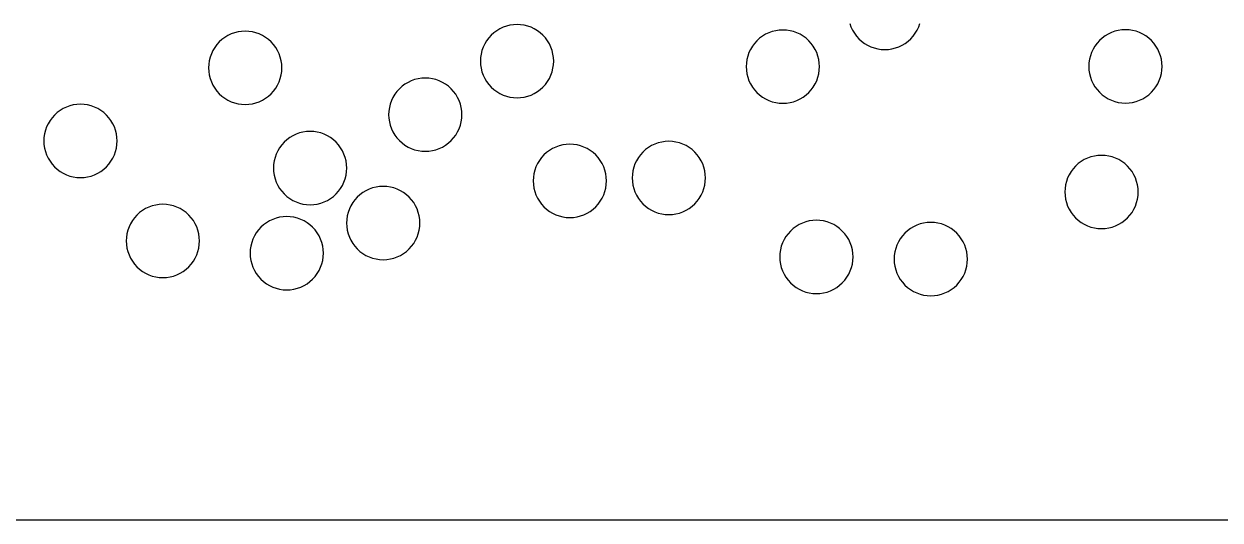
# Model space of a CAD drawing. Header units: millimetres. Extents: x 0 to 406, y 0 to 84.
# Drawn here: x 189.93 to 238.88, y 0 to 20.31 of the extents above; entities that cross this region are included whole.
import ezdxf

# ---------------------------------------------------------------- set-up
doc = ezdxf.new("R2010")
doc.units = ezdxf.units.MM

msp = doc.modelspace()

# ---------------------------------------------------------------- linework, layer by layer
at = {"color": 0}
for points in [[(0, 0), (0, 83.82), (406.4, 83.82), (406.4, 0), (0, 0)], [(211.168, 17.72), (211.267, 17.829), (211.354, 17.948), (211.43, 18.074), (211.493, 18.207), (211.543, 18.345), (211.578, 18.488), (211.6, 18.634), (211.607, 18.781), (211.6, 18.928), (211.578, 19.074), (211.543, 19.216), (211.493, 19.355), (211.43, 19.488), (211.354, 19.614), (211.267, 19.732), (211.168, 19.842), (211.059, 19.94), (210.941, 20.028), (210.814, 20.104), (210.681, 20.167), (210.543, 20.216), (210.4, 20.252), (210.254, 20.274), (210.107, 20.281), (209.96, 20.274), (209.815, 20.252), (209.672, 20.216), (209.533, 20.167), (209.4, 20.104), (209.274, 20.028), (209.156, 19.94), (209.047, 19.842), (208.948, 19.732), (208.86, 19.614), (208.784, 19.488), (208.721, 19.355), (208.672, 19.216), (208.636, 19.074), (208.614, 18.928), (208.607, 18.781), (208.614, 18.634), (208.636, 18.488), (208.672, 18.345), (208.721, 18.207), (208.784, 18.074), (208.86, 17.948), (208.948, 17.829), (209.047, 17.72), (209.156, 17.621), (209.274, 17.534), (209.4, 17.458), (209.533, 17.395), (209.672, 17.345), (209.815, 17.31), (209.96, 17.288), (210.107, 17.281), (210.254, 17.288), (210.4, 17.31), (210.543, 17.345), (210.681, 17.395), (210.814, 17.458), (210.941, 17.534), (211.059, 17.621), (211.168, 17.72)], [(223.724, 20.321), (223.773, 20.182), (223.836, 20.049), (223.912, 19.923), (224, 19.805), (224.099, 19.696), (224.208, 19.597), (224.326, 19.509), (224.452, 19.433), (224.585, 19.371), (224.724, 19.321), (224.867, 19.285), (225.012, 19.264), (225.159, 19.256), (225.306, 19.264), (225.452, 19.285), (225.595, 19.321), (225.733, 19.371), (225.866, 19.433), (225.993, 19.509), (226.111, 19.597), (226.22, 19.696)], [(226.22, 19.696), (226.319, 19.805), (226.406, 19.923), (226.482, 20.049), (226.545, 20.182), (226.595, 20.321)], [(200.043, 17.448), (200.142, 17.557), (200.23, 17.675), (200.305, 17.801), (200.368, 17.934), (200.418, 18.073), (200.454, 18.216), (200.475, 18.361), (200.482, 18.508), (200.475, 18.655), (200.454, 18.801), (200.418, 18.944), (200.368, 19.082), (200.305, 19.215), (200.23, 19.342), (200.142, 19.46), (200.043, 19.569), (199.934, 19.668), (199.816, 19.755), (199.69, 19.831), (199.556, 19.894), (199.418, 19.944), (199.275, 19.979), (199.129, 20.001), (198.982, 20.008), (198.835, 20.001), (198.69, 19.979), (198.547, 19.944), (198.408, 19.894), (198.275, 19.831), (198.149, 19.755), (198.031, 19.668), (197.922, 19.569), (197.823, 19.46), (197.735, 19.342), (197.66, 19.215), (197.597, 19.082), (197.547, 18.944), (197.511, 18.801), (197.49, 18.655), (197.482, 18.508), (197.49, 18.361), (197.511, 18.216), (197.547, 18.073), (197.597, 17.934), (197.66, 17.801), (197.735, 17.675), (197.823, 17.557), (197.922, 17.448), (198.031, 17.349), (198.149, 17.261), (198.275, 17.185), (198.408, 17.122), (198.547, 17.073), (198.69, 17.037), (198.835, 17.016), (198.982, 17.008), (199.129, 17.016), (199.275, 17.037), (199.418, 17.073), (199.556, 17.122), (199.69, 17.185), (199.816, 17.261), (199.934, 17.349), (200.043, 17.448)], [(222.046, 17.496), (222.144, 17.605), (222.232, 17.723), (222.308, 17.849), (222.371, 17.982), (222.42, 18.121), (222.456, 18.264), (222.478, 18.409), (222.485, 18.556), (222.478, 18.703), (222.456, 18.849), (222.42, 18.992), (222.371, 19.13), (222.308, 19.263), (222.232, 19.39), (222.144, 19.508), (222.046, 19.617), (221.936, 19.716), (221.818, 19.803), (221.692, 19.879), (221.559, 19.942), (221.42, 19.992), (221.278, 20.027), (221.132, 20.049), (220.985, 20.056), (220.838, 20.049), (220.692, 20.027), (220.549, 19.992), (220.411, 19.942), (220.278, 19.879), (220.152, 19.803), (220.033, 19.716), (219.924, 19.617), (219.825, 19.508), (219.738, 19.39), (219.662, 19.263), (219.599, 19.13), (219.549, 18.992), (219.514, 18.849), (219.492, 18.703), (219.485, 18.556), (219.492, 18.409), (219.514, 18.264), (219.549, 18.121), (219.599, 17.982), (219.662, 17.849), (219.738, 17.723), (219.825, 17.605), (219.924, 17.496), (220.033, 17.397), (220.152, 17.309), (220.278, 17.233), (220.411, 17.17), (220.549, 17.121), (220.692, 17.085), (220.838, 17.063), (220.985, 17.056), (221.132, 17.063), (221.278, 17.085), (221.42, 17.121), (221.559, 17.17), (221.692, 17.233), (221.818, 17.309), (221.936, 17.397), (222.046, 17.496)], [(236.067, 17.506), (236.166, 17.615), (236.253, 17.733), (236.329, 17.859), (236.392, 17.992), (236.442, 18.131), (236.477, 18.274), (236.499, 18.419), (236.506, 18.566), (236.499, 18.713), (236.477, 18.859), (236.442, 19.002), (236.392, 19.14), (236.329, 19.273), (236.253, 19.4), (236.166, 19.518), (236.067, 19.627), (235.958, 19.726), (235.84, 19.813), (235.713, 19.889), (235.58, 19.952), (235.442, 20.002), (235.299, 20.037), (235.153, 20.059), (235.006, 20.066), (234.859, 20.059), (234.714, 20.037), (234.571, 20.002), (234.432, 19.952), (234.299, 19.889), (234.173, 19.813), (234.055, 19.726), (233.945, 19.627), (233.847, 19.518), (233.759, 19.4), (233.683, 19.273), (233.62, 19.14), (233.571, 19.002), (233.535, 18.859), (233.513, 18.713), (233.506, 18.566), (233.513, 18.419), (233.535, 18.274), (233.571, 18.131), (233.62, 17.992), (233.683, 17.859), (233.759, 17.733), (233.847, 17.615), (233.945, 17.506), (234.055, 17.407), (234.173, 17.319), (234.299, 17.243), (234.432, 17.18), (234.571, 17.131), (234.714, 17.095), (234.859, 17.073), (235.006, 17.066), (235.153, 17.073), (235.299, 17.095), (235.442, 17.131), (235.58, 17.18), (235.713, 17.243), (235.84, 17.319), (235.958, 17.407), (236.067, 17.506)], [(207.413, 15.53), (207.512, 15.64), (207.599, 15.758), (207.675, 15.884), (207.738, 16.017), (207.787, 16.156), (207.823, 16.298), (207.845, 16.444), (207.852, 16.591), (207.845, 16.738), (207.823, 16.884), (207.787, 17.027), (207.738, 17.165), (207.675, 17.298), (207.599, 17.424), (207.512, 17.543), (207.413, 17.652), (207.304, 17.751), (207.185, 17.838), (207.059, 17.914), (206.926, 17.977), (206.787, 18.027), (206.645, 18.062), (206.499, 18.084), (206.352, 18.091), (206.205, 18.084), (206.059, 18.062), (205.917, 18.027), (205.778, 17.977), (205.645, 17.914), (205.519, 17.838), (205.4, 17.751), (205.291, 17.652), (205.192, 17.543), (205.105, 17.424), (205.029, 17.298), (204.966, 17.165), (204.917, 17.027), (204.881, 16.884), (204.859, 16.738), (204.852, 16.591), (204.859, 16.444), (204.881, 16.298), (204.917, 16.156), (204.966, 16.017), (205.029, 15.884), (205.105, 15.758), (205.192, 15.64), (205.291, 15.53), (205.4, 15.432), (205.519, 15.344), (205.645, 15.268), (205.778, 15.205), (205.917, 15.156), (206.059, 15.12), (206.205, 15.098), (206.352, 15.091), (206.499, 15.098), (206.645, 15.12), (206.787, 15.156), (206.926, 15.205), (207.059, 15.268), (207.185, 15.344), (207.304, 15.432), (207.413, 15.53)], [(193.302, 14.455), (193.4, 14.564), (193.488, 14.682), (193.564, 14.808), (193.627, 14.941), (193.676, 15.08), (193.712, 15.223), (193.734, 15.368), (193.741, 15.515), (193.734, 15.662), (193.712, 15.808), (193.676, 15.951), (193.627, 16.089), (193.564, 16.223), (193.488, 16.349), (193.4, 16.467), (193.302, 16.576), (193.193, 16.675), (193.074, 16.763), (192.948, 16.838), (192.815, 16.901), (192.676, 16.951), (192.534, 16.987), (192.388, 17.008), (192.241, 17.015), (192.094, 17.008), (191.948, 16.987), (191.806, 16.951), (191.667, 16.901), (191.534, 16.838), (191.408, 16.763), (191.289, 16.675), (191.18, 16.576), (191.081, 16.467), (190.994, 16.349), (190.918, 16.223), (190.855, 16.089), (190.806, 15.951), (190.77, 15.808), (190.748, 15.662), (190.741, 15.515), (190.748, 15.368), (190.77, 15.223), (190.806, 15.08), (190.855, 14.941), (190.918, 14.808), (190.994, 14.682), (191.081, 14.564), (191.18, 14.455), (191.289, 14.356), (191.408, 14.268), (191.534, 14.193), (191.667, 14.13), (191.806, 14.08), (191.948, 14.044), (192.094, 14.023), (192.241, 14.015), (192.388, 14.023), (192.534, 14.044), (192.676, 14.08), (192.815, 14.13), (192.948, 14.193), (193.074, 14.268), (193.193, 14.356), (193.302, 14.455)], [(202.699, 13.346), (202.798, 13.455), (202.886, 13.573), (202.962, 13.699), (203.025, 13.832), (203.074, 13.971), (203.11, 14.114), (203.131, 14.259), (203.139, 14.406), (203.131, 14.553), (203.11, 14.699), (203.074, 14.842), (203.025, 14.98), (202.962, 15.113), (202.886, 15.24), (202.798, 15.358), (202.699, 15.467), (202.59, 15.566), (202.472, 15.653), (202.346, 15.729), (202.213, 15.792), (202.074, 15.842), (201.931, 15.877), (201.786, 15.899), (201.639, 15.906), (201.492, 15.899), (201.346, 15.877), (201.203, 15.842), (201.065, 15.792), (200.932, 15.729), (200.805, 15.653), (200.687, 15.566), (200.578, 15.467), (200.479, 15.358), (200.392, 15.24), (200.316, 15.113), (200.253, 14.98), (200.203, 14.842), (200.168, 14.699), (200.146, 14.553), (200.139, 14.406), (200.146, 14.259), (200.168, 14.114), (200.203, 13.971), (200.253, 13.832), (200.316, 13.699), (200.392, 13.573), (200.479, 13.455), (200.578, 13.346), (200.687, 13.247), (200.805, 13.159), (200.932, 13.083), (201.065, 13.02), (201.203, 12.971), (201.346, 12.935), (201.492, 12.913), (201.639, 12.906), (201.786, 12.913), (201.931, 12.935), (202.074, 12.971), (202.213, 13.02), (202.346, 13.083), (202.472, 13.159), (202.59, 13.247), (202.699, 13.346)], [(213.329, 12.82), (213.427, 12.93), (213.515, 13.048), (213.591, 13.174), (213.654, 13.307), (213.703, 13.446), (213.739, 13.589), (213.761, 13.734), (213.768, 13.881), (213.761, 14.028), (213.739, 14.174), (213.703, 14.317), (213.654, 14.455), (213.591, 14.588), (213.515, 14.715), (213.427, 14.833), (213.329, 14.942), (213.22, 15.041), (213.101, 15.128), (212.975, 15.204), (212.842, 15.267), (212.703, 15.317), (212.561, 15.352), (212.415, 15.374), (212.268, 15.381), (212.121, 15.374), (211.975, 15.352), (211.833, 15.317), (211.694, 15.267), (211.561, 15.204), (211.435, 15.128), (211.316, 15.041), (211.207, 14.942), (211.108, 14.833), (211.021, 14.715), (210.945, 14.588), (210.882, 14.455), (210.833, 14.317), (210.797, 14.174), (210.775, 14.028), (210.768, 13.881), (210.775, 13.734), (210.797, 13.589), (210.833, 13.446), (210.882, 13.307), (210.945, 13.174), (211.021, 13.048), (211.108, 12.93), (211.207, 12.82), (211.316, 12.722), (211.435, 12.634), (211.561, 12.558), (211.694, 12.495), (211.833, 12.446), (211.975, 12.41), (212.121, 12.388), (212.268, 12.381), (212.415, 12.388), (212.561, 12.41), (212.703, 12.446), (212.842, 12.495), (212.975, 12.558), (213.101, 12.634), (213.22, 12.722), (213.329, 12.82)], [(217.38, 12.94), (217.479, 13.049), (217.566, 13.167), (217.642, 13.294), (217.705, 13.427), (217.755, 13.565), (217.79, 13.708), (217.812, 13.854), (217.819, 14.001), (217.812, 14.148), (217.79, 14.293), (217.755, 14.436), (217.705, 14.575), (217.642, 14.708), (217.566, 14.834), (217.479, 14.952), (217.38, 15.062), (217.271, 15.16), (217.153, 15.248), (217.026, 15.324), (216.893, 15.387), (216.755, 15.436), (216.612, 15.472), (216.466, 15.494), (216.319, 15.501), (216.172, 15.494), (216.027, 15.472), (215.884, 15.436), (215.745, 15.387), (215.612, 15.324), (215.486, 15.248), (215.368, 15.16), (215.259, 15.062), (215.16, 14.952), (215.072, 14.834), (214.996, 14.708), (214.933, 14.575), (214.884, 14.436), (214.848, 14.293), (214.826, 14.148), (214.819, 14.001), (214.826, 13.854), (214.848, 13.708), (214.884, 13.565), (214.933, 13.427), (214.996, 13.294), (215.072, 13.167), (215.16, 13.049), (215.259, 12.94), (215.368, 12.841), (215.486, 12.754), (215.612, 12.678), (215.745, 12.615), (215.884, 12.565), (216.027, 12.53), (216.172, 12.508), (216.319, 12.501), (216.466, 12.508), (216.612, 12.53), (216.755, 12.565), (216.893, 12.615), (217.026, 12.678), (217.153, 12.754), (217.271, 12.841), (217.38, 12.94)], [(235.088, 12.367), (235.187, 12.476), (235.274, 12.594), (235.35, 12.72), (235.413, 12.853), (235.463, 12.992), (235.498, 13.135), (235.52, 13.28), (235.527, 13.427), (235.52, 13.574), (235.498, 13.72), (235.463, 13.863), (235.413, 14.001), (235.35, 14.134), (235.274, 14.261), (235.187, 14.379), (235.088, 14.488), (234.979, 14.587), (234.86, 14.674), (234.734, 14.75), (234.601, 14.813), (234.463, 14.863), (234.32, 14.898), (234.174, 14.92), (234.027, 14.927), (233.88, 14.92), (233.734, 14.898), (233.592, 14.863), (233.453, 14.813), (233.32, 14.75), (233.194, 14.674), (233.076, 14.587), (232.966, 14.488), (232.868, 14.379), (232.78, 14.261), (232.704, 14.134), (232.641, 14.001), (232.592, 13.863), (232.556, 13.72), (232.534, 13.574), (232.527, 13.427), (232.534, 13.28), (232.556, 13.135), (232.592, 12.992), (232.641, 12.853), (232.704, 12.72), (232.78, 12.594), (232.868, 12.476), (232.966, 12.367), (233.076, 12.268), (233.194, 12.18), (233.32, 12.104), (233.453, 12.041), (233.592, 11.992), (233.734, 11.956), (233.88, 11.934), (234.027, 11.927), (234.174, 11.934), (234.32, 11.956), (234.463, 11.992), (234.601, 12.041), (234.734, 12.104), (234.86, 12.18), (234.979, 12.268), (235.088, 12.367)], [(205.691, 11.096), (205.79, 11.205), (205.878, 11.323), (205.953, 11.45), (206.016, 11.583), (206.066, 11.721), (206.102, 11.864), (206.123, 12.01), (206.131, 12.157), (206.123, 12.304), (206.102, 12.449), (206.066, 12.592), (206.016, 12.731), (205.953, 12.864), (205.878, 12.99), (205.79, 13.108), (205.691, 13.217), (205.582, 13.316), (205.464, 13.404), (205.338, 13.48), (205.205, 13.543), (205.066, 13.592), (204.923, 13.628), (204.778, 13.65), (204.631, 13.657), (204.484, 13.65), (204.338, 13.628), (204.195, 13.592), (204.057, 13.543), (203.924, 13.48), (203.797, 13.404), (203.679, 13.316), (203.57, 13.217), (203.471, 13.108), (203.383, 12.99), (203.308, 12.864), (203.245, 12.731), (203.195, 12.592), (203.159, 12.449), (203.138, 12.304), (203.131, 12.157), (203.138, 12.01), (203.159, 11.864), (203.195, 11.721), (203.245, 11.583), (203.308, 11.45), (203.383, 11.323), (203.471, 11.205), (203.57, 11.096), (203.679, 10.997), (203.797, 10.91), (203.924, 10.834), (204.057, 10.771), (204.195, 10.721), (204.338, 10.686), (204.484, 10.664), (204.631, 10.657), (204.778, 10.664), (204.923, 10.686), (205.066, 10.721), (205.205, 10.771), (205.338, 10.834), (205.464, 10.91), (205.582, 10.997), (205.691, 11.096)], [(196.673, 10.363), (196.772, 10.472), (196.86, 10.59), (196.936, 10.716), (196.998, 10.849), (197.048, 10.988), (197.084, 11.131), (197.105, 11.276), (197.113, 11.423), (197.105, 11.57), (197.084, 11.716), (197.048, 11.859), (196.998, 11.997), (196.936, 12.13), (196.86, 12.257), (196.772, 12.375), (196.673, 12.484), (196.564, 12.583), (196.446, 12.67), (196.32, 12.746), (196.187, 12.809), (196.048, 12.859), (195.905, 12.894), (195.76, 12.916), (195.613, 12.923), (195.466, 12.916), (195.32, 12.894), (195.177, 12.859), (195.039, 12.809), (194.906, 12.746), (194.779, 12.67), (194.661, 12.583), (194.552, 12.484), (194.453, 12.375), (194.365, 12.257), (194.29, 12.13), (194.227, 11.997), (194.177, 11.859), (194.141, 11.716), (194.12, 11.57), (194.113, 11.423), (194.12, 11.276), (194.141, 11.131), (194.177, 10.988), (194.227, 10.849), (194.29, 10.716), (194.365, 10.59), (194.453, 10.472), (194.552, 10.363), (194.661, 10.264), (194.779, 10.176), (194.906, 10.1), (195.039, 10.037), (195.177, 9.988), (195.32, 9.952), (195.466, 9.931), (195.613, 9.923), (195.76, 9.931), (195.905, 9.952), (196.048, 9.988), (196.187, 10.037), (196.32, 10.1), (196.446, 10.176), (196.564, 10.264), (196.673, 10.363)], [(201.743, 9.861), (201.842, 9.97), (201.93, 10.088), (202.005, 10.215), (202.068, 10.348), (202.118, 10.486), (202.154, 10.629), (202.175, 10.775), (202.182, 10.922), (202.175, 11.069), (202.154, 11.214), (202.118, 11.357), (202.068, 11.496), (202.005, 11.629), (201.93, 11.755), (201.842, 11.873), (201.743, 11.982), (201.634, 12.081), (201.516, 12.169), (201.39, 12.245), (201.256, 12.307), (201.118, 12.357), (200.975, 12.393), (200.829, 12.414), (200.682, 12.422), (200.535, 12.414), (200.39, 12.393), (200.247, 12.357), (200.108, 12.307), (199.975, 12.245), (199.849, 12.169), (199.731, 12.081), (199.622, 11.982), (199.523, 11.873), (199.435, 11.755), (199.36, 11.629), (199.297, 11.496), (199.247, 11.357), (199.211, 11.214), (199.19, 11.069), (199.182, 10.922), (199.19, 10.775), (199.211, 10.629), (199.247, 10.486), (199.297, 10.348), (199.36, 10.215), (199.435, 10.088), (199.523, 9.97), (199.622, 9.861), (199.731, 9.762), (199.849, 9.674), (199.975, 9.599), (200.108, 9.536), (200.247, 9.486), (200.39, 9.45), (200.535, 9.429), (200.682, 9.422), (200.829, 9.429), (200.975, 9.45), (201.118, 9.486), (201.256, 9.536), (201.39, 9.599), (201.516, 9.674), (201.634, 9.762), (201.743, 9.861)], [(223.419, 9.708), (223.518, 9.817), (223.606, 9.936), (223.681, 10.062), (223.744, 10.195), (223.794, 10.334), (223.829, 10.476), (223.851, 10.622), (223.858, 10.769), (223.851, 10.916), (223.829, 11.062), (223.794, 11.204), (223.744, 11.343), (223.681, 11.476), (223.606, 11.602), (223.518, 11.721), (223.419, 11.83), (223.31, 11.929), (223.192, 12.016), (223.065, 12.092), (222.932, 12.155), (222.794, 12.204), (222.651, 12.24), (222.505, 12.262), (222.358, 12.269), (222.211, 12.262), (222.066, 12.24), (221.923, 12.204), (221.784, 12.155), (221.651, 12.092), (221.525, 12.016), (221.407, 11.929), (221.298, 11.83), (221.199, 11.721), (221.111, 11.602), (221.035, 11.476), (220.972, 11.343), (220.923, 11.204), (220.887, 11.062), (220.866, 10.916), (220.858, 10.769), (220.866, 10.622), (220.887, 10.476), (220.923, 10.334), (220.972, 10.195), (221.035, 10.062), (221.111, 9.936), (221.199, 9.817), (221.298, 9.708), (221.407, 9.61), (221.525, 9.522), (221.651, 9.446), (221.784, 9.383), (221.923, 9.334), (222.066, 9.298), (222.211, 9.276), (222.358, 9.269), (222.505, 9.276), (222.651, 9.298), (222.794, 9.334), (222.932, 9.383), (223.065, 9.446), (223.192, 9.522), (223.31, 9.61), (223.419, 9.708)], [(228.101, 9.62), (228.2, 9.73), (228.287, 9.848), (228.363, 9.974), (228.426, 10.107), (228.476, 10.246), (228.511, 10.389), (228.533, 10.534), (228.54, 10.681), (228.533, 10.828), (228.511, 10.974), (228.476, 11.117), (228.426, 11.255), (228.363, 11.388), (228.287, 11.514), (228.2, 11.633), (228.101, 11.742), (227.992, 11.841), (227.873, 11.928), (227.747, 12.004), (227.614, 12.067), (227.476, 12.117), (227.333, 12.152), (227.187, 12.174), (227.04, 12.181), (226.893, 12.174), (226.747, 12.152), (226.605, 12.117), (226.466, 12.067), (226.333, 12.004), (226.207, 11.928), (226.089, 11.841), (225.979, 11.742), (225.881, 11.633), (225.793, 11.514), (225.717, 11.388), (225.654, 11.255), (225.605, 11.117), (225.569, 10.974), (225.547, 10.828), (225.54, 10.681), (225.547, 10.534), (225.569, 10.389), (225.605, 10.246), (225.654, 10.107), (225.717, 9.974), (225.793, 9.848), (225.881, 9.73), (225.979, 9.62), (226.089, 9.522), (226.207, 9.434), (226.333, 9.358), (226.466, 9.295), (226.605, 9.246), (226.747, 9.21), (226.893, 9.188), (227.04, 9.181), (227.187, 9.188), (227.333, 9.21), (227.476, 9.246), (227.614, 9.295), (227.747, 9.358), (227.873, 9.434), (227.992, 9.522), (228.101, 9.62)]]:
    msp.add_lwpolyline(points, dxfattribs=at)

doc.saveas('drawing.dxf')
